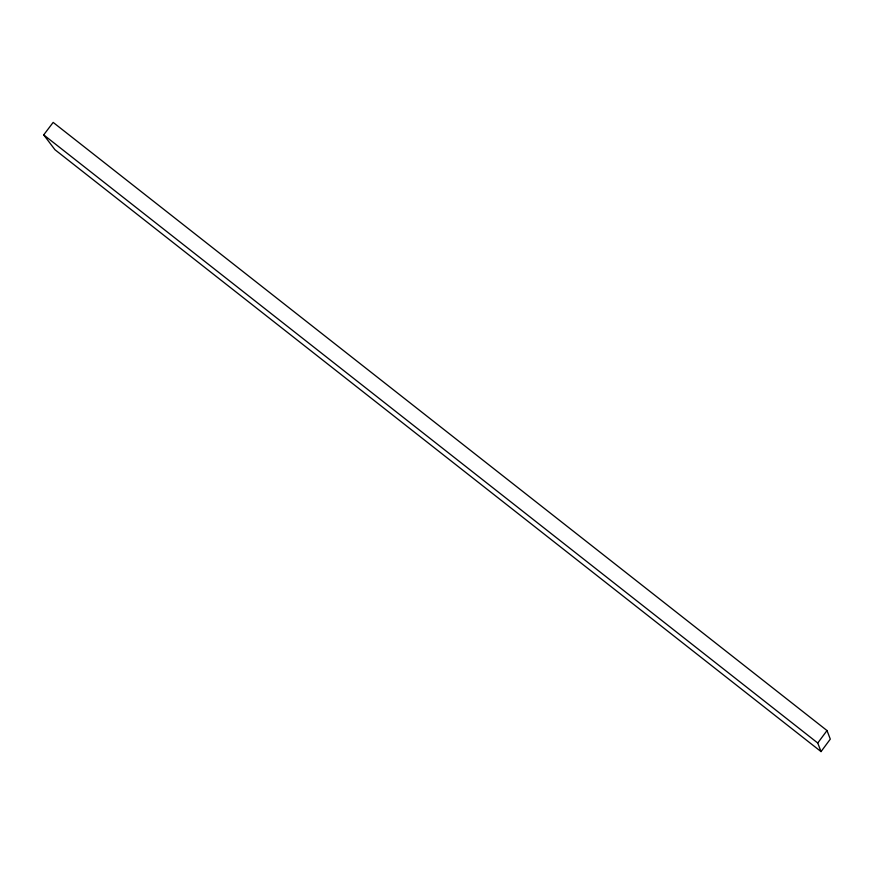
<?xml version="1.0" encoding="UTF-8"?>
<svg xmlns="http://www.w3.org/2000/svg" width="874" height="874" viewBox="0 0 874 874"><rect width="100%" height="100%" fill="white"/><g stroke="black" fill="none" stroke-linecap="round" stroke-linejoin="round"><path stroke-width="1.31" d="M821.036 751.596L817.747 743.02L827.012 730.555L53.161 122.404L43.7 134.88L54.953 149.716L821.036 751.596L830.3 739.131L827.012 730.555M43.7 134.88L817.747 743.02"/></g></svg>
